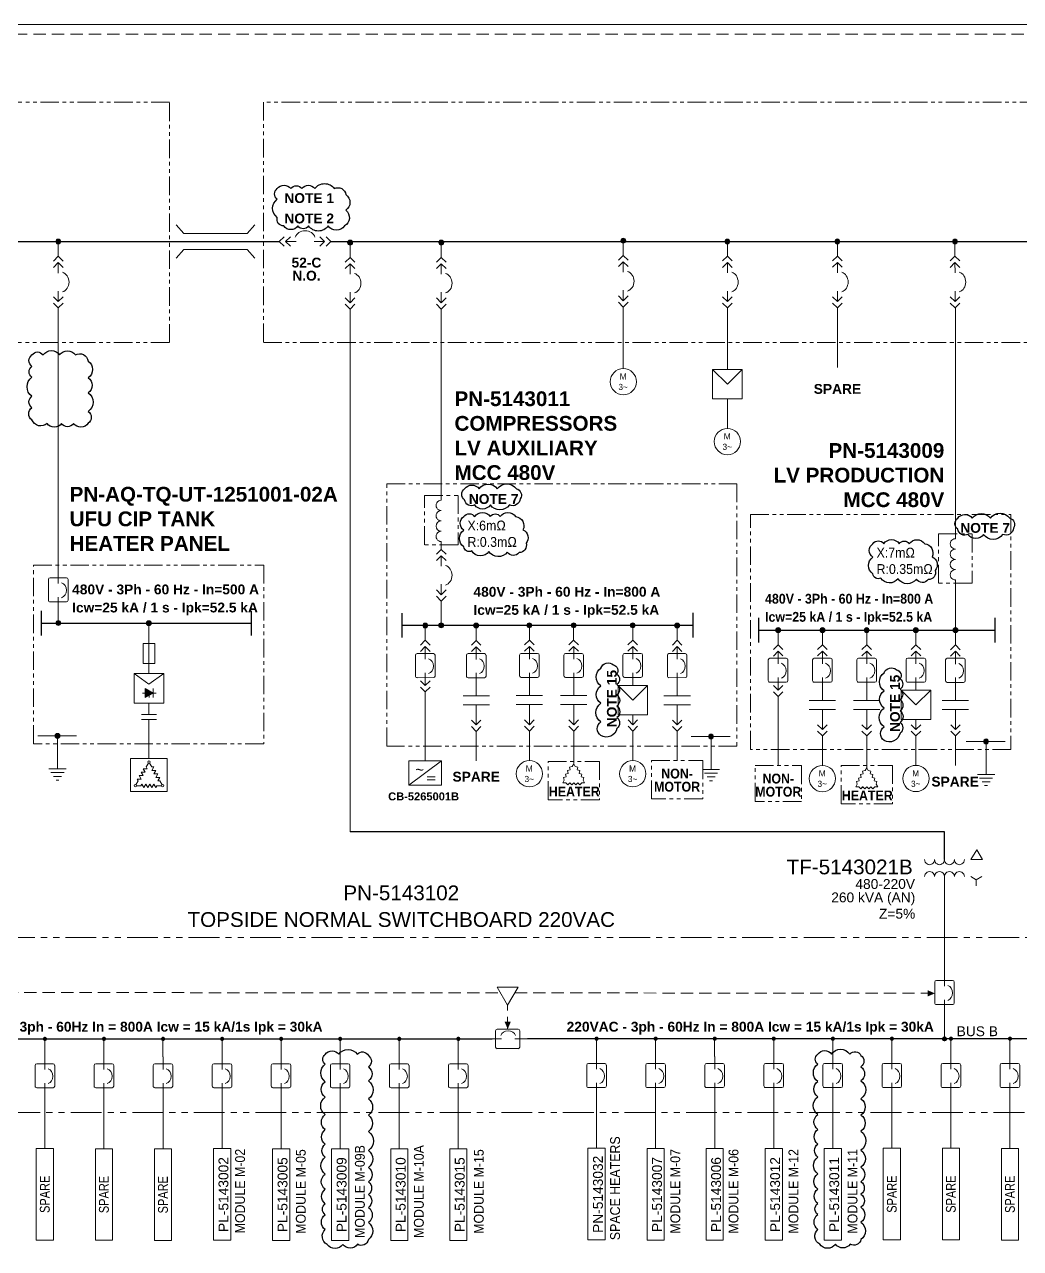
# Model space of a CAD drawing. Extents: x 0 to 1189, y 0 to 841.
# Drawn here: x 680.6 to 882.9, y 335 to 583.7 of the extents above; entities that cross this region are included whole.
import ezdxf

# ---------------------------------------------------------------- set-up
doc = ezdxf.new("R2010")
doc.units = 0
doc.header["$MEASUREMENT"] = 0
doc.linetypes.add('HIDDEN', pattern=[0.375, 0.25, -0.125])
doc.linetypes.add('PHANTOM', pattern=[2.5, 1.25, -0.25, 0.25, -0.25, 0.25, -0.25])
for name, color, linetype in [('E-BOARD', 4, 'PHANTOM'), ('E-BUSBAR', 5, 'Continuous'), ('E-CONNECTION DOT', 7, 'Continuous'), ('E-CONTRL. & DATA CABLE', 9, 'HIDDEN'), ('E-GEN LINE', 7, 'Continuous'), ('E-NOTE TEXT', 7, 'Continuous'), ('E-POWER CABLE', 3, 'Continuous'), ('E-SYMBOL', 2, 'Continuous'), ('E-TEXT 2', 7, 'Continuous'), ('E-TEXT 3', 3, 'Continuous'), ('REV CLOUD', 1, 'Continuous')]:
    doc.layers.add(name, color=color, linetype=linetype)
doc.layers.add('Level 1', color=7, linetype='Continuous', lineweight=0)
doc.layers.add('Level 50', color=7, linetype='Continuous', lineweight=0)
doc.styles.add('P80-ARIAL', font='arialbd.ttf')
doc.styles.add('P80-ARIAL-1', font='arialbd.ttf')
doc.styles.add('StyleArial', font='arial.ttf')
doc.styles.add('Styledgn032', font='arialbd.ttf')
doc.styles.add('Styledgn100', font='arialbd.ttf')
doc.styles.add('Unifilar', font='arial.ttf')

# ---------------------------------------------------------------- blocks, each defined once
blk = doc.blocks.new('AnonymousCell2')
at = {"layer": 'E-SYMBOL', "linetype": 'Continuous', "lineweight": 13, "flags": 128}
for points in [[(27.7, 4.6), (0, 32.3), (-27.7, 4.6)], [(27.7, -32.3), (0, -4.6), (-27.7, -32.3)]]:
    blk.add_lwpolyline(points, dxfattribs=at)
blk = doc.blocks.new('AnonymousCell3')
at = {"layer": 'E-SYMBOL', "linetype": 'Continuous', "lineweight": 13, "flags": 128}
for points in [[(27.7, 32.3), (0, 4.6), (-27.7, 32.3)], [(27.7, -4.6), (0, -32.3), (-27.7, -4.6)]]:
    blk.add_lwpolyline(points, dxfattribs=at)
blk = doc.blocks.new('DJBTEX')
at = {"layer": 'E-SYMBOL', "linetype": 'Continuous', "lineweight": 13}
for p, q in [((0, -36.9), (0, -97.4)), ((0, -263.1), (0, -202.6))]:
    blk.add_line(p, q, dxfattribs=at)
blk.add_ellipse((12.5, -150), major_axis=(0, -58.8), ratio=0.849997, start_param=0.25268, end_param=2.888912, dxfattribs=at)
at = {"color": 7, "linetype": 'Continuous', "lineweight": 13}
for name, p in [('AnonymousCell2', (0, -32.3)), ('AnonymousCell3', (0, -267.7))]:
    blk.add_blockref(name, p, dxfattribs=at)
blk = doc.blocks.new('DJBTEX1')
at = {"layer": 'E-SYMBOL', "linetype": 'Continuous', "lineweight": -2}
for p, q in [((0, -36.9), (0, -97.4)), ((0, -263.1), (0, -202.6))]:
    blk.add_line(p, q, dxfattribs=at)
at = {"layer": 'E-SYMBOL', "linetype": 'Continuous', "lineweight": 13, "flags": 128}
for points in [[(27.7, -27.7), (0, 0), (-27.7, -27.7)], [(27.7, -64.6), (0, -36.9), (-27.7, -64.6)], [(27.7, -235.4), (0, -263.1), (-27.7, -235.4)], [(27.7, -272.3), (0, -300), (-27.7, -272.3)]]:
    blk.add_lwpolyline(points, dxfattribs=at)
at = {"layer": 'E-SYMBOL', "linetype": 'Continuous', "lineweight": -2}
blk.add_ellipse((12.5, -150), major_axis=(0, -58.8), ratio=0.849997, start_param=0.25268, end_param=2.888912, dxfattribs=at)
blk = doc.blocks.new('CONEX31')
at = {"layer": 'E-CONNECTION DOT', "linetype": 'Continuous'}
h = blk.add_hatch(color=7, dxfattribs=at)
edge = h.paths.add_edge_path()
edge.add_arc((0, 0), 10, 0, 360)
at = {"layer": 'E-CONNECTION DOT', "color": 7, "linetype": 'Continuous', "lineweight": -2}
blk.add_circle((0, 0), 10, dxfattribs=at)
blk = doc.blocks.new('STARTG')
at = {"layer": 'E-SYMBOL', "linetype": 'Continuous', "lineweight": 0}
for p in [(-1, 0), (1, 0)]:
    blk.add_line(p, (0, -1), dxfattribs=at)
at = {"layer": 'E-SYMBOL', "linetype": 'Continuous', "lineweight": 0, "flags": 128}
blk.add_lwpolyline([(-1, 0), (1, 0), (1, -2), (-1, -2), (-1, 0)], dxfattribs=at)
blk = doc.blocks.new('MOT3PH1')
at = {"layer": 'E-SYMBOL', "linetype": 'Continuous', "lineweight": -2}
blk.add_circle((0, -53.4), 53.4, dxfattribs=at)
at = {"layer": 'E-SYMBOL', "linetype": 'Continuous', "lineweight": -2, "char_height": 25, "attachment_point": 5, "line_spacing_factor": 0.8, "style": 'P80-ARIAL-1'}
for s, insert in [('{\\Fdgn000|c0;M}', (-0.8, -32.3)), ('{\\Fdgn000|c0;3~}', (-0.8, -74.9))]:
    blk.add_mtext(s, dxfattribs=dict(at, insert=insert))
blk = doc.blocks.new('AnonymousCell28')
at = {"layer": 'E-SYMBOL', "linetype": 'Continuous', "lineweight": 0}
for p, q in [((-6.46, 1.63), (-7.99, 3.41)), ((6.46, 1.64), (7.99, 3.41)), ((-6.46, 1.63), (6.46, 1.64)), ((-6.46, -1.64), (-7.99, -3.41)), ((-6.46, -1.64), (6.46, -1.63)), ((6.46, -1.63), (7.99, -3.41))]:
    blk.add_line(p, q, dxfattribs=at)
blk = doc.blocks.new('ATERR1')
at = {"layer": 'E-SYMBOL', "linetype": 'Continuous'}
h = blk.add_hatch(color=256, dxfattribs=at)
edge = h.paths.add_edge_path()
edge.add_arc((0, 0), 10, 0, 360)
at = {"layer": 'E-SYMBOL', "linetype": 'Continuous', "lineweight": -2}
for p, q in [((-80.3, 0), (77.9, 0)), ((0, 0), (0, -134.4)), ((-35, -134.4), (35, -134.4)), ((-26.8, -149.4), (26.8, -149.4)), ((-16.4, -164.4), (16.4, -164.4)), ((-5.8, -179.4), (5.8, -179.4))]:
    blk.add_line(p, q, dxfattribs=at)
blk.add_circle((0, 0), 10, dxfattribs=at)
blk = doc.blocks.new('AnonymousCell572')
at = {"layer": 'E-SYMBOL', "linetype": 'Continuous', "lineweight": 13}
for p, q in [((-3.01, -15.46), (3.65, -10.55)), ((0.71, -13.82), (2.34, -13.82)), ((0.71, -14.42), (2.34, -14.42))]:
    blk.add_line(p, q, dxfattribs=at)
blk.add_lwpolyline([(-3.02, -10.55), (3.65, -10.55), (3.65, -15.46), (-3.01, -15.46)], close=True, dxfattribs=at)
at = {"layer": 'E-SYMBOL', "linetype": 'Continuous', "lineweight": 13, "style": 'Unifilar'}
blk.add_text('~', height=2.15, dxfattribs=at).set_placement((-1.69, -13.39))
blk = doc.blocks.new('AnonymousCell608')
at = {"layer": 'E-SYMBOL', "linetype": 'Continuous', "lineweight": 0}
for p, q in [((-0.58, 1.64), (-0.12, 2.44)), ((0.11, 2.44), (0.57, 1.64)), ((-2.67, -1.97), (-2.21, -1.17)), ((-2.55, -2.17), (-1.63, -2.17)), ((1.62, -2.17), (2.54, -2.17)), ((2.19, -1.17), (2.66, -1.97))]:
    blk.add_line(p, q, dxfattribs=at)
at = {"layer": 'E-SYMBOL', "linetype": 'Continuous', "lineweight": 13, "flags": 128}
blk.add_lwpolyline([(-3.73, 3.36), (3.73, 3.36), (3.73, -3.36), (-3.73, -3.36), (-3.73, 3.36)], dxfattribs=at)
at = {"layer": 'E-SYMBOL', "linetype": 'Continuous', "lineweight": 0, "flags": 128}
for points in [[(-2.21, -1.17), (-2.4, -0.83), (-1.61, -0.82), (-1.99, -0.12), (-1.2, -0.11), (-1.59, 0.58), (-0.79, 0.59), (-1.18, 1.28), (-0.39, 1.29), (-0.58, 1.64)], [(0.57, 1.64), (0.97, 1.63), (0.58, 0.94), (1.37, 0.93), (0.99, 0.24), (1.78, 0.22), (1.39, -0.47), (2.19, -0.47), (1.8, -1.17), (2.19, -1.17)], [(-1.63, -2.17), (-1.43, -1.83), (-1.02, -2.52), (-0.61, -1.83), (-0.21, -2.52), (0.2, -1.83), (0.61, -2.51), (1.01, -1.83), (1.42, -2.51), (1.62, -2.17)]]:
    blk.add_lwpolyline(points, dxfattribs=at)
at = {"layer": 'E-SYMBOL', "linetype": 'Continuous', "lineweight": 0}
for centre in [(-0.01, 2.64), (-2.78, -2.17), (2.77, -2.17)]:
    blk.add_circle(centre, 0.231, dxfattribs=at)
blk = doc.blocks.new('DJARBT70')
at = {"layer": 'E-SYMBOL', "linetype": 'Continuous', "lineweight": 13}
for p, q in [((0, 7.91), (0, 5.34)), ((0, 0), (0, 2.57))]:
    blk.add_line(p, q, dxfattribs=at)
at = {"layer": 'E-SYMBOL', "linetype": 'Continuous', "lineweight": 13, "flags": 128}
for points in [[(-1.99, 6.17), (-1.99, 1.94)], [(1.65, 6.5), (-1.66, 6.5)], [(1.99, 1.94), (1.99, 6.17)], [(-1.66, 1.6), (1.66, 1.61)]]:
    blk.add_lwpolyline(points, dxfattribs=at)
at = {"layer": 'E-SYMBOL', "linetype": 'Continuous', "lineweight": 13}
for centre, start, end in [((-1.66, 6.17), 90.0158, 180.0158), ((1.65, 6.17), 0.0158, 90.0158), ((-1.66, 1.94), 180.0158, 270.0158), ((1.66, 1.94), 270.0158, 0.0158), ((1.66, 1.94), 270.0158, 0.0158)]:
    blk.add_arc(centre, 0.331, start, end, dxfattribs=at)
blk.add_ellipse((0.33, 3.96), major_axis=(0, -1.55), ratio=0.849997, start_param=0.25268, end_param=2.888912, dxfattribs=at)
blk = doc.blocks.new('NA')
at = {"layer": 'E-SYMBOL', "linetype": 'Continuous', "lineweight": 13}
for p, q in [((53.536, 0), (-53.536, 0)), ((53.536, -36.62), (-53.536, -36.62))]:
    blk.add_line(p, q, dxfattribs=at)
blk = doc.blocks.new('TYPE-NO MOTOR')
at = {"layer": 'E-POWER CABLE', "linetype": 'Continuous', "lineweight": 0}
for p, q in [((0, -3), (0, 0)), ((0, -12.21), (0, -14.29)), ((0, -16.12), (0.01, -20.21)), ((0.01, -27.5), (0.01, -21.5))]:
    blk.add_line(p, q, dxfattribs=at)
at = {"layer": 'E-SYMBOL', "linetype": 'Continuous', "lineweight": 0, "flags": 128}
for points in [[(0.97, -3.97), (0, -3), (-0.97, -3.97)], [(0.97, -5.26), (0, -4.29), (-0.97, -5.26)], [(0.97, -19.24), (0.01, -20.21), (-0.96, -19.24)], [(0.98, -20.53), (0.01, -21.5), (-0.96, -20.53)]]:
    blk.add_lwpolyline(points, dxfattribs=at)
at = {"color": 7, "linetype": 'Continuous', "lineweight": 13}
blk.add_blockref('DJARBT70', (0, -12.21), dxfattribs=at)
at = {"layer": 'Level 1', "color": 7, "linetype": 'Continuous', "lineweight": 0, "xscale": 0.05000000000000002, "yscale": 0.05000000000000002, "zscale": 0.05000000000000002, "rotation": 0.01584072561617136}
blk.add_blockref('NA', (0, -14.29), dxfattribs=at)
blk = doc.blocks.new('AnonymousCell713')
at = {"layer": 'E-SYMBOL', "linetype": 'Continuous', "lineweight": 0}
for p, q in [((-1.67, 0.05), (-1.11, 0.2)), ((-1.52, -0.5), (-1.67, 0.05)), ((-1.26, 0.76), (-0.7, 0.91)), ((-1.11, 0.2), (-1.26, 0.76)), ((-0.85, 1.47), (-0.29, 1.62)), ((-0.7, 0.91), (-0.85, 1.47)), ((-0.29, 1.62), (0, 2.12)), ((0.29, 1.62), (0, 2.12)), ((0.85, 1.47), (0.29, 1.62)), ((0.7, 0.91), (0.85, 1.47)), ((1.26, 0.76), (0.7, 0.91)), ((1.11, 0.2), (1.26, 0.76)), ((1.67, 0.06), (1.11, 0.2)), ((1.52, -0.5), (1.67, 0.06)), ((-1.92, -1.21), (-2.22, -1.72)), ((-1.63, -1.72), (-2.22, -1.72)), ((-2.07, -0.65), (-1.52, -0.5)), ((-1.92, -1.21), (-2.07, -0.65)), ((-1.63, -1.72), (-1.22, -2.13)), ((-1.22, -2.13), (-0.82, -1.72)), ((-0.82, -1.72), (-0.41, -2.13)), ((-0.41, -2.13), (0, -1.72)), ((0, -1.72), (0.41, -2.12)), ((0.41, -2.12), (0.82, -1.72)), ((0.82, -1.72), (1.22, -2.12)), ((1.22, -2.12), (1.63, -1.72)), ((2.07, -0.65), (1.52, -0.5)), ((1.63, -1.72), (2.22, -1.72)), ((1.93, -1.21), (2.07, -0.65)), ((1.93, -1.21), (2.22, -1.72))]:
    blk.add_line(p, q, dxfattribs=at)
blk = doc.blocks.new('NA1')
at = {"layer": 'E-SYMBOL', "linetype": 'Continuous', "lineweight": -2}
for p, q in [((53.536, 0), (-53.536, 0)), ((53.536, -36.62), (-53.536, -36.62))]:
    blk.add_line(p, q, dxfattribs=at)
blk = doc.blocks.new('A$C74899eaa')
at = {"layer": 'E-BOARD', "lineweight": 13, "ltscale": 3}
blk.add_lwpolyline([(-5.21, 0), (5.21, 0), (5.21, -7.79), (-5.21, -7.79)], close=True, dxfattribs=at)
blk = doc.blocks.new('A$C8a68718e')
at = {"color": 1}
blk.add_blockref('A$C74899eaa', (0, 0), dxfattribs=at)
at = {"color": 7, "linetype": 'Continuous', "lineweight": 0}
blk.add_blockref('AnonymousCell713', (0, -2.62), dxfattribs=at)
at = {"layer": 'E-TEXT 2', "linetype": 'Continuous', "lineweight": 0, "insert": (0.11, -6.11), "char_height": 2, "attachment_point": 5, "rotation": 0.0158, "line_spacing_factor": 0.8, "style": 'Styledgn032'}
blk.add_mtext('{\\W0.9;HEATER}', dxfattribs=at)
blk = doc.blocks.new('AnonymousCell200')
at = {"layer": 'E-SYMBOL', "linetype": 'Continuous', "lineweight": 0}
for p, q in [((5.79, -3.03), (4.43, -2.24)), ((5.79, -3.03), (7.16, -2.24)), ((5.79, -4.61), (5.79, -3.03))]:
    blk.add_line(p, q, dxfattribs=at)
at = {"layer": 'E-SYMBOL', "linetype": 'Continuous', "lineweight": 0, "flags": 128}
blk.add_lwpolyline([(5.88, 4.61), (4.43, 2.09), (7.34, 2.09), (5.88, 4.61)], dxfattribs=at)
at = {"layer": 'E-SYMBOL', "linetype": 'Continuous', "lineweight": 13}
for centre, major_axis in [((-6.08, 2.09), (0, 1.29)), ((-3.56, 2.09), (0, 1.29)), ((-1.04, 2.09), (0, 1.29)), ((1.49, 2.09), (0, 1.29)), ((-6.08, -2.24), (0, -1.29)), ((-3.56, -2.24), (0, -1.29)), ((-1.04, -2.24), (0, -1.29)), ((1.49, -2.24), (0, -1.29))]:
    blk.add_ellipse(centre, major_axis=major_axis, ratio=0.975, start_param=1.570796, end_param=4.712389, dxfattribs=at)
blk = doc.blocks.new('A$C231cb64e')
at = {"layer": 'E-CONNECTION DOT', "linetype": 'Continuous'}
h = blk.add_hatch(color=256, dxfattribs=at)
edge = h.paths.add_edge_path()
edge.add_ellipse((0, 0), major_axis=(0, 0.439), ratio=0.94575, start_angle=0, end_angle=360)
at = {"layer": 'E-POWER CABLE', "linetype": 'Continuous', "lineweight": 13}
for p, q in [((-0.02, -0.04), (-0.02, -3.64)), ((-0.01, -11.55), (-0.01, -15.02))]:
    blk.add_line(p, q, dxfattribs=at)
at = {"color": 7, "linetype": 'Continuous', "lineweight": 13}
blk.add_blockref('DJARBT70', (-0.01, -11.55), dxfattribs=at)
blk = doc.blocks.new('*U73')
at = {"color": 1}
blk.add_blockref('A$C231cb64e', (0.01, 7.29), dxfattribs=at)
blk = doc.blocks.new('*U74')
at = {"color": 0, "linetype": 'ByBlock', "lineweight": -2, "transparency": 16777216}
for p in [(0, 0), (12, 0), (24, 0), (36, 0), (48, 0), (60, 0), (72, 0), (84, 0), (96, 0), (108, 0), (120, 0)]:
    blk.add_blockref('*U73', p, dxfattribs=at)
blk = doc.blocks.new('A$C3ad98294')
at = {"layer": 'E-GEN LINE', "color": 7, "linetype": 'Continuous', "lineweight": 13, "extrusion": (0, 0, -1), "flags": 128}
blk.add_lwpolyline([(1.74, -7.34), (-1.75, -7.34), (-1.75, -25.96), (1.74, -25.96), (1.74, -7.34)], dxfattribs=at)
at = {"layer": 'E-POWER CABLE', "lineweight": 13}
blk.add_line((0, -0.04), (0, -7.34), dxfattribs=at)
at = {"layer": 'E-TEXT 2', "color": 7, "linetype": 'Continuous', "lineweight": 0, "insert": (0, -16.65), "char_height": 2, "attachment_point": 5, "rotation": 90, "line_spacing_factor": 0.993976, "style": 'StyleArial'}
blk.add_mtext('{\\W0.8;SPARE}', dxfattribs=at)
blk = doc.blocks.new('A$C2fee4b12')
at = {"layer": 'E-GEN LINE', "linetype": 'Continuous', "lineweight": 13, "extrusion": (0, 0, -1), "flags": 128}
blk.add_lwpolyline([(1.74, -7.3), (-1.75, -7.3), (-1.75, -25.92), (1.74, -25.92), (1.74, -7.3)], dxfattribs=at)
at = {"layer": 'E-POWER CABLE', "lineweight": 13}
blk.add_line((0, 0), (0, -7.3), dxfattribs=at)
blk = doc.blocks.new('*U75')
at = {"color": 1}
blk.add_blockref('A$C231cb64e', (0.01, 7.29), dxfattribs=at)
blk = doc.blocks.new('*U76')
at = {"color": 0, "linetype": 'ByBlock', "lineweight": -2, "transparency": 16777216}
for p in [(0, 0), (12, 0), (24, 0), (36, 0), (48, 0), (60, 0), (72, 0), (84, 0), (96, 0)]:
    blk.add_blockref('*U75', p, dxfattribs=at)
blk = doc.blocks.new('A$Cc5f35a90')
at = {"layer": 'E-CONNECTION DOT', "linetype": 'Continuous'}
h = blk.add_hatch(color=7, dxfattribs=at)
edge = h.paths.add_edge_path()
edge.add_arc((0, -37.97), 0.328, 0, 360)
at = {"layer": 'E-CONNECTION DOT', "color": 7, "linetype": 'Continuous', "lineweight": 40}
blk.add_circle((0, -37.97), 0.328, dxfattribs=at)
at = {"layer": 'E-POWER CABLE', "lineweight": 13}
for p, q in [((0, -5), (0, -25.41)), ((0, -32.6), (0, -37.97))]:
    blk.add_line(p, q, dxfattribs=at)
at = {"color": 7, "linetype": 'Continuous', "lineweight": 13}
blk.add_blockref('DJARBT70', (0, -32.6), dxfattribs=at)
blk = doc.blocks.new('REATOR1')
at = {"layer": 'E-SYMBOL', "linetype": 'Continuous', "lineweight": -2, "flags": 128}
blk.add_lwpolyline([(0, -111.9, -1), (0, -83.9, -1), (0, -56, -1), (0, -28, -1), (0, 0, -1)], format="xyb", dxfattribs=at)
blk = doc.blocks.new('A$C7d9aff4f')
at = {"layer": 'E-BOARD', "lineweight": 13, "ltscale": 3}
blk.add_lwpolyline([(-3.41, 0.96), (3.4, 0.96), (3.4, -9.04), (-3.41, -9.04)], close=True, dxfattribs=at)
at = {"layer": 'E-POWER CABLE', "linetype": 'Continuous', "lineweight": 13}
blk.add_lwpolyline([(0, -9.99), (0, -8.39)], dxfattribs=at)
at = {"layer": 'Level 1', "color": 7, "linetype": 'Continuous', "lineweight": 13, "xscale": 0.075, "yscale": 0.075, "zscale": 0.075, "rotation": 0.01584072559316328}
blk.add_blockref('REATOR1', (0, 0), dxfattribs=at)
at = {"layer": 'Level 1', "color": 7, "lineweight": 0, "xscale": 0.035, "yscale": 0.035, "zscale": 0.035, "rotation": 0.01584072559316328}
blk.add_blockref('DJBTEX1', (0, -9.99), dxfattribs=at)
blk = doc.blocks.new('A$C7ddd5fdc')
at = {"layer": 'E-BOARD', "lineweight": 13, "ltscale": 3}
blk.add_lwpolyline([(-3.41, 0.96), (3.4, 0.96), (3.4, -9.04), (-3.41, -9.04)], close=True, dxfattribs=at)
at = {"layer": 'Level 1', "color": 7, "linetype": 'Continuous', "lineweight": 13, "xscale": 0.075, "yscale": 0.075, "zscale": 0.075, "rotation": 0.01584072559316328}
blk.add_blockref('REATOR1', (0, 0), dxfattribs=at)

msp = doc.modelspace()

# ---------------------------------------------------------------- hatches: boundary and pattern name
at = {"layer": 'E-CONTRL. & DATA CABLE', "ltscale": 10}
for points in [[(865.55, 386.82), (864.06, 386.19), (864.06, 387.46)], [(778.75, 379.56), (779.38, 381.05), (778.11, 381.05)]]:
    msp.add_hatch(color=256, dxfattribs=at).paths.add_polyline_path(points)
at = {"layer": 'E-SYMBOL', "linetype": 'Continuous'}
msp.add_hatch(color=256, dxfattribs=at).paths.add_polyline_path([(706.69, 447.84), (705.12, 448.75), (705.12, 446.94)])

# ---------------------------------------------------------------- linework, layer by layer
at = {"layer": 'E-BOARD', "lineweight": 13, "ltscale": 3}
for points in [[(548.74, 519.06), (710.06, 519.06), (710.06, 567.95), (548.74, 567.95)], [(729.11, 519.06), (1014.05, 519.06), (1014.05, 567.95), (729.11, 567.95)], [(825.31, 437.08), (754.16, 437.08), (754.16, 490.37), (825.31, 490.37)], [(880.99, 436.41), (828.06, 436.41), (828.06, 484.15), (880.99, 484.15)], [(729.17, 437.54), (682.39, 437.54), (682.39, 473.85), (729.17, 473.85)], [(829.02, 433.11), (838.43, 433.11), (838.43, 425.82), (829.02, 425.82)]]:
    msp.add_lwpolyline(points, close=True, dxfattribs=at)
at = {"layer": 'E-BOARD', "lineweight": 13, "ltscale": 5, "flags": 128}
msp.add_lwpolyline([(626.41, 398.14), (931.04, 398.14), (931.05, 362.59), (626.41, 362.59), (626.41, 398.14)], dxfattribs=at)
at = {"layer": 'E-BUSBAR', "linetype": 'Continuous', "lineweight": 30}
for p, q in [((552.17, 539.6), (732.39, 539.6)), ((742.9, 539.6), (1007.84, 539.64)), ((683.98, 464.55), (683.98, 459.55)), ((726.6, 464.56), (726.6, 459.56)), ((757.24, 464.11), (757.25, 459.11)), ((816.36, 464.12), (816.36, 459.12)), ((829.71, 463.11), (829.72, 458.11)), ((877.71, 463.12), (877.72, 458.12)), ((683.98, 462.05), (726.6, 462.06)), ((757.24, 461.61), (816.36, 461.62)), ((829.72, 460.61), (877.72, 460.62))]:
    msp.add_line(p, q, dxfattribs=at)
for points in [[(628.23, 377.57), (775.61, 377.57)], [(927.35, 377.56), (782.8, 377.57)]]:
    msp.add_open_spline(points, degree=1, dxfattribs=at)
at = {"layer": 'E-CONTRL. & DATA CABLE', "lineweight": 0, "ltscale": 10}
for p, q in [((665.5, 386.99), (777.3, 386.92)), ((780.18, 386.92), (865.51, 386.83))]:
    msp.add_line(p, q, dxfattribs=at)
for points in [[(513.64, 581.75), (984.88, 581.75)], [(778.74, 379.56), (778.74, 384.43)]]:
    msp.add_lwpolyline(points, dxfattribs=at)
at = {"layer": 'E-POWER CABLE', "linetype": 'Continuous', "lineweight": 13}
for p, q in [((956.94, 583.72), (574.01, 583.72)), ((687.43, 536.61), (687.43, 539.61)), ((746.72, 536.39), (746.72, 539.39)), ((765.25, 536.39), (765.25, 539.39)), ((869.63, 536.62), (869.63, 539.62)), ((687.43, 526.11), (687.44, 505.21)), ((869.71, 526.18), (869.7, 512.69)), ((687.44, 505.21), (687.44, 471.26)), ((869.72, 460.62), (869.71, 470.83)), ((765.24, 461.61), (765.24, 466.55)), ((687.44, 462.08), (687.44, 464.77))]:
    msp.add_line(p, q, dxfattribs=at)
at = {"layer": 'E-POWER CABLE', "linetype": 'Continuous', "lineweight": 0}
for p, q in [((802.23, 536.79), (802.23, 539.79)), ((823.38, 536.62), (823.38, 539.62)), ((845.73, 536.63), (845.73, 539.63)), ((802.24, 526.29), (802.24, 513.79)), ((823.38, 526.12), (823.38, 513.62)), ((845.73, 526.13), (845.74, 513.98)), ((823.39, 501.62), (823.39, 507.62)), ((705.85, 462.05), (705.85, 451.8)), ((762, 458.57), (762, 461.57)), ((772.34, 458.56), (772.34, 461.56)), ((783.15, 458.62), (783.15, 461.62)), ((792.15, 458.62), (792.15, 461.62)), ((804.15, 458.62), (804.15, 461.62)), ((833.69, 457.64), (833.69, 460.64)), ((842.69, 457.64), (842.69, 460.64)), ((851.69, 457.64), (851.69, 460.64)), ((861.69, 457.64), (861.69, 460.64)), ((762, 448.07), (762.01, 434.08)), ((772.35, 449.36), (772.35, 447.27)), ((783.16, 449.41), (783.16, 447.33)), ((792.16, 449.41), (792.16, 447.33)), ((842.69, 448.43), (842.69, 446.35)), ((851.69, 448.44), (851.69, 446.35)), ((705.85, 445.8), (705.85, 443.49)), ((772.35, 445.44), (772.35, 441.36)), ((783.16, 445.49), (783.16, 441.41)), ((792.16, 445.5), (792.16, 441.41)), ((833.69, 433.14), (833.69, 447.14)), ((804.16, 443.41), (804.16, 441.41)), ((842.69, 444.52), (842.69, 440.43)), ((851.69, 444.52), (851.69, 440.44)), ((705.85, 442.46), (705.85, 434.55)), ((861.69, 442.44), (861.69, 440.44)), ((772.35, 434.06), (772.35, 440.06)), ((783.16, 434.12), (783.16, 440.12)), ((792.16, 434.12), (792.16, 440.12)), ((804.16, 434.12), (804.16, 440.12)), ((842.69, 433.14), (842.69, 439.14)), ((851.69, 433.14), (851.69, 439.14)), ((861.69, 433.15), (861.69, 439.15)), ((792.16, 433.62), (792.16, 434.12)), ((851.7, 432.64), (851.69, 433.14))]:
    msp.add_line(p, q, dxfattribs=at)
at = {"layer": 'E-POWER CABLE', "linetype": 'Continuous', "lineweight": 13, "ltscale": 0.25}
for p, q in [((746.72, 419.64), (746.72, 525.89)), ((765.25, 487.03), (765.25, 525.89)), ((869.7, 512.69), (869.7, 479.22))]:
    msp.add_line(p, q, dxfattribs=at)
at = {"layer": 'E-POWER CABLE'}
for p, q in [((867.5, 419.64), (746.72, 419.64)), ((867.5, 414), (867.5, 419.64))]:
    msp.add_line(p, q, dxfattribs=at)
at = {"layer": 'E-SYMBOL', "linetype": 'Continuous', "lineweight": 0}
for p, q in [((707.32, 447.84), (704.52, 447.84)), ((705.92, 447.84), (705.92, 446.94)), ((706.69, 446.94), (706.69, 448.75))]:
    msp.add_line(p, q, dxfattribs=at)
at = {"layer": 'E-SYMBOL', "linetype": 'Continuous', "lineweight": 0, "flags": 128}
for points in [[(707.03, 457.9), (704.67, 457.9), (704.67, 453.86), (707.03, 453.86), (707.03, 457.9)], [(762.97, 457.61), (762, 458.57), (761.03, 457.6)], [(773.31, 457.59), (772.34, 458.56), (771.37, 457.59)], [(784.12, 457.65), (783.15, 458.62), (782.18, 457.65)], [(793.12, 457.65), (792.15, 458.62), (791.18, 457.65)], [(805.12, 457.65), (804.15, 458.62), (803.18, 457.65)], [(762.97, 456.31), (762, 457.28), (761.03, 456.31)], [(773.31, 456.3), (772.34, 457.27), (771.37, 456.3)], [(784.12, 456.35), (783.15, 457.32), (782.18, 456.35)], [(793.12, 456.36), (792.15, 457.33), (791.18, 456.36)], [(805.12, 456.36), (804.15, 457.33), (803.18, 456.36)], [(834.66, 456.67), (833.69, 457.64), (832.72, 456.67)], [(834.66, 455.38), (833.69, 456.34), (832.72, 455.37)], [(843.66, 456.67), (842.69, 457.64), (841.72, 456.67)], [(843.66, 455.38), (842.69, 456.35), (841.72, 455.38)], [(852.66, 456.67), (851.69, 457.64), (850.72, 456.67)], [(852.66, 455.38), (851.69, 456.35), (850.72, 455.38)], [(862.66, 456.68), (861.69, 457.64), (860.72, 456.67)], [(862.66, 455.38), (861.69, 456.35), (860.72, 455.38)], [(702.85, 451.8), (708.85, 451.8), (708.85, 445.8), (702.85, 445.8), (702.85, 451.8)], [(702.85, 451.8), (705.85, 449.64), (708.85, 451.8)], [(762.97, 450.34), (762, 449.37), (761.03, 450.34)], [(706.69, 447.84), (705.12, 448.75), (705.12, 446.94), (706.69, 447.84)], [(762.97, 449.05), (762, 448.08), (761.03, 449.04)], [(834.66, 449.4), (833.69, 448.43), (832.72, 449.4)], [(834.66, 448.11), (833.69, 447.14), (832.72, 448.11)], [(773.32, 442.33), (772.35, 441.36), (771.38, 442.33)], [(773.32, 441.03), (772.35, 440.06), (771.38, 441.03)], [(784.13, 442.38), (783.16, 441.41), (782.19, 442.38)], [(784.13, 441.09), (783.16, 440.12), (782.19, 441.09)], [(793.13, 442.38), (792.16, 441.41), (791.19, 442.38)], [(793.13, 441.09), (792.16, 440.12), (791.19, 441.09)], [(805.13, 442.38), (804.16, 441.41), (803.19, 442.38)], [(805.13, 441.09), (804.16, 440.12), (803.19, 441.09)], [(843.66, 441.4), (842.69, 440.43), (841.72, 441.4)], [(852.66, 441.41), (851.69, 440.44), (850.72, 441.41)], [(862.66, 441.41), (861.69, 440.44), (860.72, 441.41)], [(843.66, 440.11), (842.69, 439.14), (841.72, 440.11)], [(852.66, 440.11), (851.69, 439.14), (850.72, 440.11)], [(862.66, 440.12), (861.69, 439.15), (860.72, 440.11)], [(776.62, 388.1), (780.87, 388.1), (778.74, 384.43), (776.62, 388.1)]]:
    msp.add_lwpolyline(points, dxfattribs=at)
at = {"layer": 'REV CLOUD'}
for points in [[(731.94, 550.35, -0.520567), (734.65, 550.35, -0.520567), (736.95, 550.35, -0.520567), (739.55, 550.35, -0.520567), (743.51, 550.35, -0.520567), (745.88, 549.13, -0.520567), (745.88, 545.98, -0.520567), (745.6, 542.77, -0.520567), (742.26, 542.77, -0.520567), (738.3, 542.77, -0.520567), (736.12, 542.77, -0.520567), (733.24, 542.77, -0.520567), (731.94, 544.51, -0.520567), (731.94, 548.2, -0.520567)], [(682.08, 516.57, -0.520567), (684.34, 516.57, -0.520567), (687.71, 516.57, -0.520567), (690.9, 516.57, -0.520567), (693.52, 515.31, -0.520567), (693.52, 511.92, -0.520567), (693.52, 508.86, -0.520567), (693.52, 505.07, -0.520567), (693.52, 502.69, -0.520567), (690.54, 502.62, -0.520567), (688.08, 502.62, -0.520567), (685.18, 502.62, -0.520567), (682.08, 503.36, -0.520567), (682.08, 505.84, -0.520567), (682.08, 508.17, -0.520567), (682.08, 512.02, -0.520567), (682.08, 514.24, -0.520567)], [(770, 489.36, -0.520567), (772.94, 489.36, -0.520567), (776.61, 489.36, -0.520567), (780.53, 489.36, -0.520567), (781.31, 487.35, -0.520567), (779.1, 486.07, -0.520567), (775.22, 486.07, -0.520567), (772.04, 486.07, -0.520567), (770, 487.11, -0.520567)], [(769.83, 483.72, -0.520567), (772.05, 483.72, -0.520567), (775.21, 483.72, -0.520567), (777.22, 483.72, -0.520567), (780.36, 483.72, -0.520567), (781.84, 481.01, -0.520567), (782.48, 478.29, -0.520567), (781.06, 476.4, -0.520567), (778.67, 476.48, -0.520567), (774.93, 476.6, -0.520567), (771.43, 476.72, -0.520567), (769.83, 477.57, -0.520567), (769.83, 480.97, -0.520567)], [(870.21, 483.38, -0.520567), (873.15, 483.38, -0.520567), (876.82, 483.38, -0.520567), (880.74, 483.38, -0.520567), (881.52, 481.37, -0.520567), (879.31, 480.09, -0.520567), (875.43, 480.09, -0.520567), (872.25, 480.09, -0.520567), (870.21, 481.13, -0.520567)], [(852.94, 478.2, -0.520567), (855.16, 478.2, -0.520567), (858.32, 478.2, -0.520567), (860.34, 478.2, -0.520567), (863.48, 478.2, -0.520567), (864.96, 475.5, -0.520567), (865.6, 472.77, -0.520567), (864.18, 470.89, -0.520567), (861.78, 470.97, -0.520567), (858.05, 471.09, -0.520567), (854.55, 471.2, -0.520567), (852.94, 472.06, -0.520567), (852.94, 475.45, -0.520567)], [(797.67, 439.2, -0.520567), (797.67, 441.97, -0.520567), (797.67, 445.76, -0.520567), (797.67, 449.29, -0.520567), (797.67, 452.93, -0.520567), (800.22, 453.57, -0.520567), (800.92, 451.7, -0.520567), (800.92, 449.59, -0.520567), (800.92, 447.49, -0.520567), (800.92, 445.21, -0.520567), (800.92, 442.86, -0.520567), (800.92, 440.67, -0.520567)], [(855.21, 438.22, -0.520567), (855.21, 440.99, -0.520567), (855.21, 444.79, -0.520567), (855.21, 448.31, -0.520567), (855.21, 451.95, -0.520567), (857.75, 452.59, -0.520567), (858.46, 450.72, -0.520567), (858.46, 448.61, -0.520567), (858.46, 446.51, -0.520567), (858.46, 444.23, -0.520567), (858.46, 441.88, -0.520567), (858.46, 439.69, -0.520567)], [(741.68, 374.42, -0.520567), (744.43, 374.43, -0.520567), (748.18, 374.45, -0.520567), (750.44, 374.18, -0.520567), (750.44, 371.86, -0.520567), (750.44, 369.02, -0.520567), (750.44, 365.36, -0.520567), (750.44, 362.05, -0.520567), (750.44, 358.75, -0.520567), (750.44, 354.88, -0.520567), (750.44, 351.43, -0.520567), (750.44, 348.51, -0.520567), (750.44, 345.96, -0.520567), (750.44, 343.31, -0.520567), (750.44, 340.25, -0.520567), (750.44, 336.77, -0.520567), (748.24, 335.82, -0.520567), (745.25, 335.81, -0.520567), (742.06, 335.79, -0.520567), (741.68, 338.81, -0.520567), (741.68, 341.84, -0.520567), (741.68, 344.08, -0.520567), (741.68, 347, -0.520567), (741.68, 350.09, -0.520567), (741.68, 353.51, -0.520567), (741.68, 356.16, -0.520567), (741.68, 359.12, -0.520567), (741.68, 362.17, -0.520567), (741.68, 365.75, -0.520567), (741.68, 368.87, -0.520567), (741.68, 372.41, -0.520567)], [(841.77, 374.46, -0.520567), (844.52, 374.47, -0.520567), (848.26, 374.49, -0.520567), (850.53, 374.22, -0.520567), (850.53, 371.9, -0.520567), (850.53, 369.06, -0.520567), (850.53, 365.4, -0.520567), (850.53, 362.09, -0.520567), (850.53, 358.8, -0.520567), (850.53, 354.92, -0.520567), (850.53, 351.47, -0.520567), (850.53, 348.55, -0.520567), (850.53, 346, -0.520567), (850.53, 343.35, -0.520567), (850.53, 340.29, -0.520567), (850.53, 336.82, -0.520567), (848.33, 335.86, -0.520567), (845.34, 335.85, -0.520567), (842.14, 335.83, -0.520567), (841.77, 338.86, -0.520567), (841.77, 341.88, -0.520567), (841.77, 344.13, -0.520567), (841.77, 347.04, -0.520567), (841.77, 350.13, -0.520567), (841.77, 353.55, -0.520567), (841.77, 356.2, -0.520567), (841.77, 359.16, -0.520567), (841.77, 362.21, -0.520567), (841.77, 365.79, -0.520567), (841.77, 368.91, -0.520567), (841.77, 372.45, -0.520567)]]:
    msp.add_lwpolyline(points, format="xyb", close=True, dxfattribs=at)

# ---------------------------------------------------------------- block references
at = {"color": 7, "linetype": 'Continuous', "lineweight": 0}
for name, p in [('AnonymousCell28', (719.38, 539.61)), ('AnonymousCell608', (705.86, 431.19)), ('AnonymousCell572', (761.66, 444.62)), ('AnonymousCell713', (851.7, 430.52))]:
    msp.add_blockref(name, p, dxfattribs=at)
at = {"color": 1}
for name, p in [('A$C7d9aff4f', (765.25, 487.03)), ('A$C8a68718e', (792.16, 433.95)), ('A$C74899eaa', (813.16, 434.12)), ('A$C8a68718e', (851.69, 433.14)), ('A$Cc5f35a90', (867.5, 415.54)), ('*U74', (648.71, 370.28)), ('*U76', (796.8, 370.32)), ('A$C3ad98294', (684.71, 362.63)), ('A$C3ad98294', (696.71, 362.59)), ('A$C3ad98294', (708.71, 362.54)), ('A$C2fee4b12', (720.71, 362.59)), ('A$C2fee4b12', (732.71, 362.54)), ('A$C2fee4b12', (744.71, 362.54)), ('A$C2fee4b12', (756.71, 362.54)), ('A$C2fee4b12', (768.71, 362.54)), ('A$C2fee4b12', (796.8, 362.63)), ('A$C2fee4b12', (808.8, 362.59)), ('A$C2fee4b12', (820.8, 362.59)), ('A$C2fee4b12', (832.8, 362.59)), ('A$C2fee4b12', (844.8, 362.59)), ('A$C3ad98294', (856.8, 362.67)), ('A$C3ad98294', (868.8, 362.67)), ('A$C3ad98294', (880.8, 362.63))]:
    msp.add_blockref(name, p, dxfattribs=at)
at = {"color": 7, "linetype": 'Continuous', "lineweight": 13}
for p in [(687.44, 464.77), (762, 449.37), (772.35, 449.36), (783.16, 449.41), (792.16, 449.41), (804.16, 449.41), (833.69, 448.43), (842.69, 448.43), (851.69, 448.44), (861.69, 448.44)]:
    msp.add_blockref('DJARBT70', p, dxfattribs=at)
for p in [(813.18, 461.58), (869.72, 460.62)]:
    msp.add_blockref('TYPE-NO MOTOR', p)
at = {"color": 7, "linetype": 'Continuous', "lineweight": 0, "xscale": 0.8, "yscale": 0.8, "zscale": 0.8}
msp.add_blockref('AnonymousCell200', (869.33, 412.33), dxfattribs=at)
at = {"color": 7, "linetype": 'Continuous', "lineweight": 13, "rotation": 90}
msp.add_blockref('DJARBT70', (782.8, 377.57), dxfattribs=at)
at = {"layer": 'E-POWER CABLE', "linetype": 'Continuous', "lineweight": 0, "xscale": 0.05000000000000002, "yscale": 0.05000000000000002, "zscale": 0.05000000000000002, "rotation": 0.01584072561617136}
msp.add_blockref('CONEX31', (833.69, 460.64), dxfattribs=at)
at = {"layer": 'Level 1', "color": 7, "linetype": 'Continuous', "lineweight": 13}
for name, p, xscale, yscale, zscale, rotation in [('CONEX31', (687.43, 539.61), 0.05000000000000002, 0.05000000000000002, 0.05000000000000002, 0.01584072561617136), ('CONEX31', (746.72, 539.39), 0.05000000000000002, 0.05000000000000002, 0.05000000000000002, 0.01584072561617136), ('CONEX31', (765.25, 539.39), 0.05000000000000002, 0.05000000000000002, 0.05000000000000002, 0.01584072561617136), ('CONEX31', (869.63, 539.62), 0.05000000000000002, 0.05000000000000002, 0.05000000000000002, 0.01584072561617136), ('DJBTEX1', (687.43, 536.61), 0.035, 0.035, 0.035, 0.01584072559316328), ('DJBTEX1', (746.72, 536.39), 0.035, 0.035, 0.035, 0.01584072559316328), ('DJBTEX1', (765.25, 536.39), 0.035, 0.035, 0.035, 0.01584072559316328), ('DJBTEX1', (869.63, 536.62), 0.035, 0.035, 0.035, 0.01584072559316328)]:
    msp.add_blockref(name, p, dxfattribs=dict(at, xscale=xscale, yscale=yscale, zscale=zscale, rotation=rotation))
at = {"layer": 'Level 1', "color": 1, "linetype": 'Continuous', "lineweight": 30, "xscale": 0.035, "yscale": 0.035, "zscale": 0.035, "rotation": 90.01584072559697}
msp.add_blockref('DJBTEX', (732.34, 539.6), dxfattribs=at)
at = {"layer": 'Level 1', "color": 7, "linetype": 'Continuous', "lineweight": 0}
for name, p, xscale, yscale, zscale, rotation in [('CONEX31', (802.23, 539.79), 0.05000000000000002, 0.05000000000000002, 0.05000000000000002, 0.01584072561617136), ('CONEX31', (823.38, 539.62), 0.05000000000000002, 0.05000000000000002, 0.05000000000000002, 0.01584072561617136), ('CONEX31', (845.73, 539.63), 0.05000000000000002, 0.05000000000000002, 0.05000000000000002, 0.01584072561617136), ('DJBTEX1', (802.23, 536.79), 0.035, 0.035, 0.035, 0.01584072559316328), ('DJBTEX1', (823.38, 536.62), 0.035, 0.035, 0.035, 0.01584072559316328), ('DJBTEX1', (845.73, 536.63), 0.035, 0.035, 0.035, 0.01584072559316328), ('STARTG', (823.38, 513.62), 3, 3, 3, 0.01584072559316328), ('CONEX31', (687.44, 462.08), 0.05000000000000002, 0.05000000000000002, 0.05000000000000002, 0.01584072561617136), ('CONEX31', (705.85, 462.05), 0.05000000000000002, 0.05000000000000002, 0.05000000000000002, 0.01584072561617136), ('CONEX31', (762, 461.57), 0.05000000000000002, 0.05000000000000002, 0.05000000000000002, 0.01584072561617136), ('CONEX31', (762, 461.57), 0.05000000000000002, 0.05000000000000002, 0.05000000000000002, 0.01584072561617136), ('CONEX31', (765.24, 461.61), 0.05000000000000002, 0.05000000000000002, 0.05000000000000002, 0.01584072561617136), ('CONEX31', (772.34, 461.56), 0.05000000000000002, 0.05000000000000002, 0.05000000000000002, 0.01584072561617136), ('CONEX31', (783.15, 461.62), 0.05000000000000002, 0.05000000000000002, 0.05000000000000002, 0.01584072561617136), ('CONEX31', (792.15, 461.62), 0.05000000000000002, 0.05000000000000002, 0.05000000000000002, 0.01584072561617136), ('CONEX31', (804.15, 461.62), 0.05000000000000002, 0.05000000000000002, 0.05000000000000002, 0.01584072561617136), ('CONEX31', (813.18, 461.58), 0.05000000000000002, 0.05000000000000002, 0.05000000000000002, 0.01584072561617136), ('CONEX31', (842.69, 460.64), 0.05000000000000002, 0.05000000000000002, 0.05000000000000002, 0.01584072561617136), ('CONEX31', (851.69, 460.64), 0.05000000000000002, 0.05000000000000002, 0.05000000000000002, 0.01584072561617136), ('CONEX31', (861.69, 460.64), 0.05000000000000002, 0.05000000000000002, 0.05000000000000002, 0.01584072561617136), ('CONEX31', (869.72, 460.62), 0.05000000000000002, 0.05000000000000002, 0.05000000000000002, 0.01584072561617136), ('STARTG', (804.16, 449.41), 3, 3, 3, 0.01584072559316328), ('STARTG', (861.69, 448.44), 3, 3, 3, 0.01584072559316328), ('NA', (772.35, 447.27), 0.05000000000000002, 0.05000000000000002, 0.05000000000000002, 0.01584072561617136), ('NA', (783.16, 447.33), 0.05000000000000002, 0.05000000000000002, 0.05000000000000002, 0.01584072561617136), ('NA', (792.16, 447.33), 0.05000000000000002, 0.05000000000000002, 0.05000000000000002, 0.01584072561617136), ('NA', (842.69, 446.35), 0.05000000000000002, 0.05000000000000002, 0.05000000000000002, 0.01584072561617136), ('NA', (851.69, 446.35), 0.05000000000000002, 0.05000000000000002, 0.05000000000000002, 0.01584072561617136)]:
    msp.add_blockref(name, p, dxfattribs=dict(at, xscale=xscale, yscale=yscale, zscale=zscale, rotation=rotation))
at = {"layer": 'Level 1', "color": 1, "linetype": 'Continuous', "lineweight": 0, "xscale": 0.05000000000000002, "yscale": 0.05000000000000002, "zscale": 0.05000000000000002, "rotation": 0.01584072561617136}
for p in [(802.24, 513.79), (823.39, 501.62), (783.16, 434.12), (804.16, 434.12), (842.69, 433.14), (861.69, 433.15)]:
    msp.add_blockref('MOT3PH1', p, dxfattribs=at)
at = {"layer": 'Level 1', "color": 1, "linetype": 'Continuous', "lineweight": 13, "xscale": 0.05000000000000002, "yscale": 0.05000000000000002, "zscale": 0.05000000000000002, "rotation": 0.01584072561617136}
for p in [(687.27, 439.14), (820.06, 439.01), (875.94, 438.02)]:
    msp.add_blockref('ATERR1', p, dxfattribs=at)
at = {"layer": 'Level 50', "color": 7, "linetype": 'Continuous', "lineweight": 0, "xscale": 0.02817221421602481, "yscale": 0.02817221421602481, "zscale": 0.03435112234845274, "rotation": 0.01584072559316331}
msp.add_blockref('NA1', (705.85, 443.49, -0.09), dxfattribs=at)
at = {"layer": 'REV CLOUD', "color": 1}
msp.add_blockref('A$C7ddd5fdc', (869.7, 479.22), dxfattribs=at)

# ---------------------------------------------------------------- texts
at = {"layer": 'E-NOTE TEXT', "style": 'Styledgn100'}
for s, p in [('NOTE 1', (733.37, 547.43)), ('NOTE 2', (733.37, 543.29))]:
    msp.add_text(s, height=2, rotation=0.0158, dxfattribs=at).set_placement(p)
at = {"layer": 'E-NOTE TEXT', "linetype": 'Continuous', "lineweight": 0, "char_height": 2, "attachment_point": 7, "line_spacing_factor": 0.8, "style": 'Styledgn100'}
for s, insert, rotation in [('NOTE 7', (770.85, 486.25), 0.0158), ('NOTE 7', (870.71, 480.38), 0.0158), ('NOTE 15', (800.94, 440.9), 90.0158), ('NOTE 15', (858.47, 439.93), 90.0158)]:
    msp.add_mtext(s, dxfattribs=dict(at, insert=insert, rotation=rotation))
at = {"layer": 'E-TEXT 2', "linetype": 'Continuous', "lineweight": 0, "rotation": 0.0158}
for s, insert, char_height, attachment_point, line_spacing_factor, style in [('52-C\\PN.O.', (737.86, 533.98), 2, 5, 0.8, 'Styledgn100'), ('SPARE', (845.74, 509.64), 2, 5, 0.8, 'P80-ARIAL-1'), ('480V - 3Ph - 60 Hz - In=500 A\\PIcw=25 kA / 1 s - Ipk=52.5 kA', (690.25, 466.76), 2, 4, 1.103118, 'P80-ARIAL'), ('480V - 3Ph - 60 Hz - In=800 A\\PIcw=25 kA / 1 s - Ipk=52.5 kA', (771.79, 466.28), 2, 4, 1.103118, 'P80-ARIAL'), ('{\\W0.9;480V - 3Ph - 60 Hz - In=800 A\\PIcw=25 kA / 1 s - Ipk=52.5 kA}', (831.04, 464.87), 2, 4, 1.103118, 'P80-ARIAL'), ('SPARE', (772.34, 430.84), 2, 5, 0.8, 'P80-ARIAL'), ('{\\W0.9;NON-\\PMOTOR}', (813.16, 430.14), 2, 5, 0.8, 'Styledgn032'), ('{\\W0.9;NON-\\PMOTOR}', (833.73, 429.12), 2, 5, 0.8, 'Styledgn032'), ('SPARE', (869.65, 429.84), 2, 5, 0.8, 'P80-ARIAL'), ('CB-5265001B', (761.66, 427.65), 1.6131, 2, 0.97195, 'P80-ARIAL')]:
    msp.add_mtext(s, dxfattribs=dict(at, insert=insert, char_height=char_height, attachment_point=attachment_point, line_spacing_factor=line_spacing_factor, style=style))
at = {"layer": 'E-TEXT 2', "char_height": 2, "width": 9.0804, "attachment_point": 1, "rotation": 0.0158, "style": 'P80-ARIAL'}
for s, insert in [('{\\fArial|b0|i0|c0|p34;\\W0.9;X:6mΩ\\PR:0.3mΩ}', (770.57, 482.89)), ('{\\fArial|b0|i0|c0|p34;\\W0.9;X:7mΩ\\PR:0.35mΩ}', (853.69, 477.38))]:
    msp.add_mtext(s, dxfattribs=dict(at, insert=insert))
at = {"layer": 'E-TEXT 2', "linetype": 'Continuous', "lineweight": 0, "insert": (855.45, 409.03), "char_height": 2, "attachment_point": 5, "line_spacing_factor": 0.993976, "style": 'StyleArial'}
msp.add_mtext('480-220V', dxfattribs=at)
at = {"layer": 'E-TEXT 2', "linetype": 'Continuous', "lineweight": 0, "insert": (851.77, 404.65), "char_height": 2, "width": 19.5863, "attachment_point": 5, "line_spacing_factor": 0.993976, "style": 'StyleArial'}
msp.add_mtext('\\pxqr;260 kVA (AN)\\PZ=5%', dxfattribs=at)
at = {"layer": 'E-TEXT 2', "color": 7, "linetype": 'Continuous', "lineweight": 0, "char_height": 2, "width": 78.8285, "attachment_point": 7, "line_spacing_factor": 0.843373, "style": 'StyleArial'}
for insert in [(666.52, 378.44), (790.72, 378.44)]:
    msp.add_mtext('{\\fArial|b1|i0|c0|p34;\\C256;220VAC - 3ph - 60Hz In = 800A Icw = 15 kA/1s Ipk = 30kA}', dxfattribs=dict(at, insert=insert))
at = {"layer": 'E-TEXT 2', "color": 7, "linetype": 'Continuous', "lineweight": 0, "insert": (869.97, 378.09), "char_height": 2, "attachment_point": 7, "line_spacing_factor": 0.843373, "style": 'StyleArial'}
msp.add_mtext('BUS B', dxfattribs=at)
at = {"layer": 'E-TEXT 2', "color": 7, "linetype": 'Continuous', "lineweight": 0, "char_height": 2, "attachment_point": 5, "rotation": 90, "line_spacing_factor": 0.993976, "style": 'StyleArial'}
for s, insert in [('{\\W0.9;MODULE M-09B}', (748.72, 346.55)), ('{\\W0.9;MODULE M-10A}', (760.71, 346.55)), ('{\\W0.9;SPACE HEATERS}', (800.58, 347.21)), ('PL-5143002', (721.01, 345.94)), ('{\\W0.9;MODULE M-02}', (724.38, 346.64)), ('PL-5143005', (733.01, 345.9)), ('{\\W0.9;MODULE M-05}', (736.72, 346.55)), ('PL-5143009', (745.01, 345.9)), ('PL-5143010', (757.01, 345.9)), ('PL-5143015', (769.01, 345.9)), ('{\\W0.9;MODULE M-15}', (772.89, 346.55)), ('PN-5143032', (797.1, 345.98)), ('PL-5143007', (809.1, 345.94)), ('{\\W0.9;MODULE M-07}', (812.81, 346.59)), ('PL-5143006', (821.1, 345.94)), ('{\\W0.9;MODULE M-06}', (824.64, 346.6)), ('PL-5143012', (833.1, 345.94)), ('{\\W0.9;MODULE M-12}', (836.82, 346.59)), ('PL-5143011', (845.1, 345.94)), ('{\\W0.9;MODULE M-11}', (848.82, 346.59))]:
    msp.add_mtext(s, dxfattribs=dict(at, insert=insert))
at = {"layer": 'E-TEXT 3', "linetype": 'Continuous', "lineweight": 0, "char_height": 3, "rotation": 0.0158, "line_spacing_factor": 0.828528, "style": 'Styledgn100'}
for s, insert, attachment_point in [('\\pxsm1;PN-5143011\\PCOMPRESSORS\\PLV AUXILIARY\\PMCC 480V', (767.94, 491.11), 7), ('\\pxsm1,qr;PN-5143009\\PLV PRODUCTION\\PMCC 480V', (867.46, 485.6), 9)]:
    msp.add_mtext(s, dxfattribs=dict(at, insert=insert, attachment_point=attachment_point))
at = {"layer": 'E-TEXT 3', "linetype": 'Continuous', "lineweight": 13, "insert": (689.73, 489.75), "char_height": 3, "width": 56.8524, "attachment_point": 1, "style": 'P80-ARIAL'}
msp.add_mtext('\\pxql;PN-AQ-TQ-UT-1251001-02A\\PUFU CIP TANK\\PHEATER PANEL', dxfattribs=at)
at = {"layer": 'E-TEXT 3', "linetype": 'Continuous', "lineweight": 0, "char_height": 3, "style": 'StyleArial'}
for s, insert, attachment_point, line_spacing_factor in [('TF-5143021B', (835.42, 410.97), 7, 0.843373), ('PN-5143102\\PTOPSIDE NORMAL SWITCHBOARD 220VAC', (757.12, 404.51), 5, 1.084337)]:
    msp.add_mtext(s, dxfattribs=dict(at, insert=insert, attachment_point=attachment_point, line_spacing_factor=line_spacing_factor))

doc.saveas('drawing.dxf')
